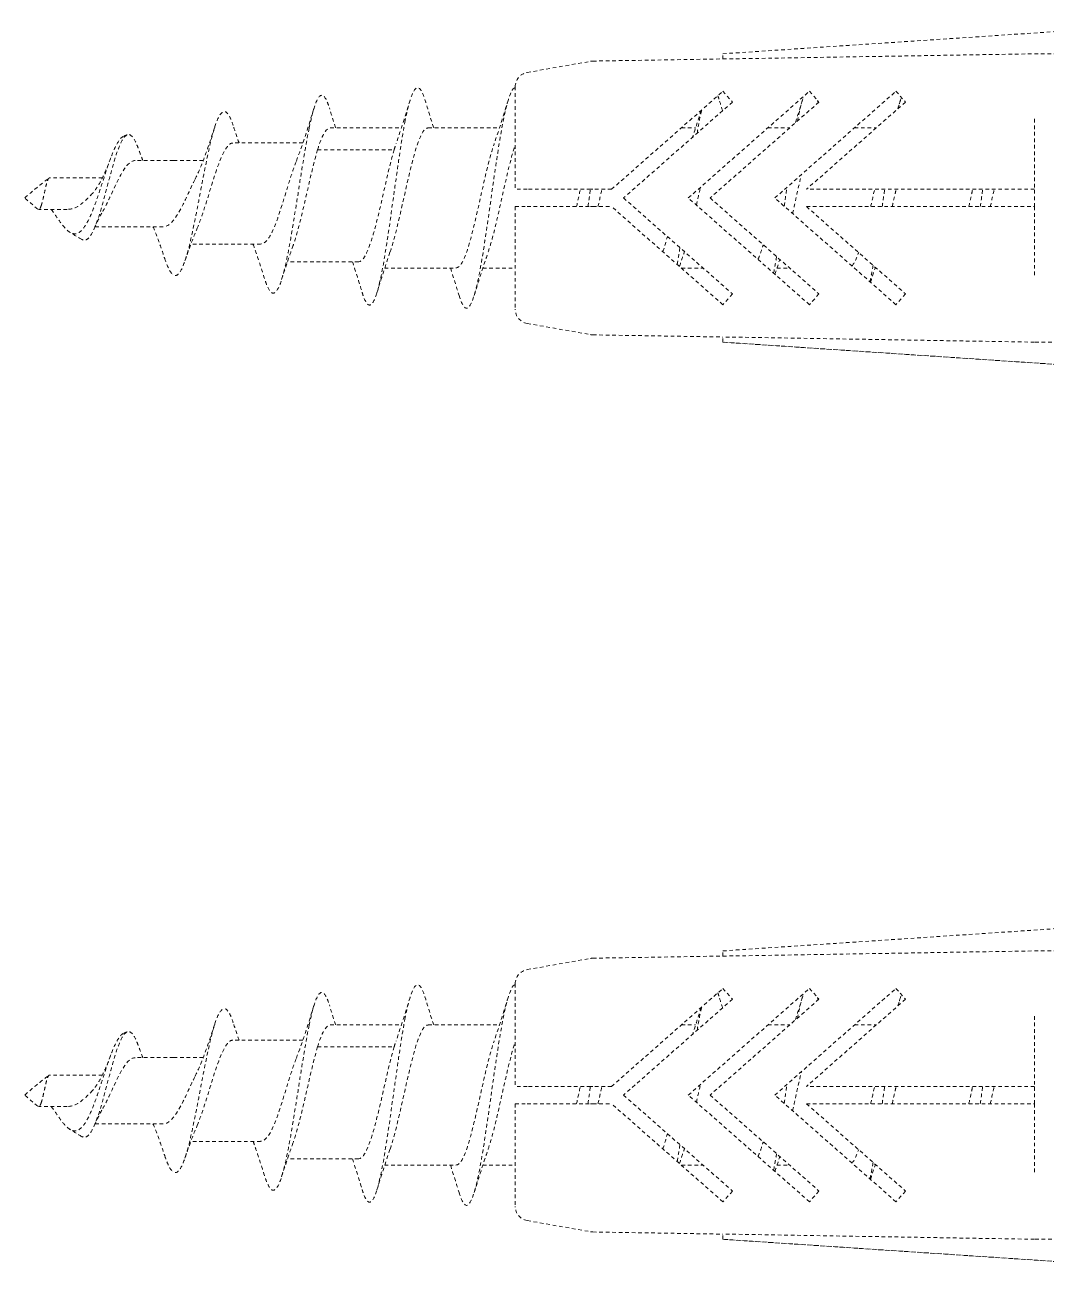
# Model space of a CAD drawing. Header units: inches. Extents: x 258415 to 640093, y 441672 to 945769.
# Drawn here: x 319565.97 to 319601.38, y 460012.5 to 460055.6 of the extents above; entities that cross this region are included whole.
import ezdxf

# ---------------------------------------------------------------- set-up
doc = ezdxf.new("R2010")
doc.units = ezdxf.units.IN
doc.header["$MEASUREMENT"] = 0
doc.linetypes.add('VERDECKT2', pattern=[0.1875, 0.125, -0.0625])
doc.layers.add('CQ Hardware Accs.', color=1, linetype='Continuous', lineweight=0)
doc.layers.add('Verdeckt', color=250, linetype='VERDECKT2', lineweight=15)
doc.layers.add('CQ text label', color=3, linetype='Continuous')

# ---------------------------------------------------------------- blocks, each defined once
blk = doc.blocks.new('mwe agitus L_7110 elevation')
at = {"layer": 'Verdeckt'}
for p, q in [((114970.986, 8132.627), (114955.986, 8133.627)), ((114970.986, 8132.625), (114955.986, 8133.625)), ((114960.186, 8132.625), (114948.786, 8132.625)), ((114970.986, 8132.445), (114960.186, 8132.625)), ((114970.986, 8132.627), (114970.986, 8132.625)), ((114970.986, 8132.445), (114970.986, 8132.625)), ((114975.496, 8132.372), (114970.986, 8132.447)), ((114977.773, 8131.977), (114975.575, 8132.364)), ((114964.986, 8131.327), (114964.656, 8130.952)), ((114969.186, 8127.627), (114964.986, 8131.327)), ((114967.986, 8131.327), (114967.656, 8130.952)), ((114972.186, 8127.627), (114967.986, 8131.327)), ((114970.986, 8131.327), (114970.656, 8130.952)), ((114974.846, 8127.927), (114970.986, 8131.327)), ((114978.186, 8131.484), (114978.186, 8127.927)), ((114964.656, 8130.952), (114968.089, 8127.927)), ((114967.656, 8130.952), (114971.43, 8127.627)), ((114970.656, 8130.952), (114974.43, 8127.627)), ((114960.186, 8130.365), (114960.186, 8127.927)), ((114966.423, 8130.061), (114965.667, 8130.061)), ((114969.423, 8130.061), (114968.667, 8130.061)), ((114972.423, 8130.061), (114971.931, 8130.061)), ((114981.199, 8130.061), (114978.731, 8130.061)), ((114984.599, 8130.061), (114982.131, 8130.061)), ((114985.547, 8129.534), (114986.644, 8129.534)), ((114986.644, 8129.534), (114987.971, 8129.534)), ((114983.711, 8129.301), (114982.384, 8129.301)), ((114985.039, 8129.301), (114983.711, 8129.301)), ((114989.004, 8128.928), (114990.031, 8128.928)), ((114990.031, 8128.928), (114991.359, 8128.928)), ((114992.499, 8128.323), (114993.397, 8128.323)), ((114993.397, 8128.323), (114994.331, 8128.323)), ((114960.186, 8127.927), (114968.089, 8127.927)), ((114960.186, 8127.327), (114960.186, 8127.927)), ((114974.846, 8127.927), (114975.496, 8127.927)), ((114964.986, 8123.927), (114969.186, 8127.627)), ((114971.43, 8127.627), (114967.656, 8124.302)), ((114967.986, 8123.927), (114972.186, 8127.627)), ((114974.43, 8127.627), (114970.656, 8124.302)), ((114960.186, 8127.327), (114960.186, 8124.889)), ((114968.089, 8127.327), (114960.186, 8127.327)), ((114968.089, 8127.327), (114964.656, 8124.302)), ((114970.986, 8123.927), (114974.846, 8127.327)), ((114975.496, 8127.327), (114974.846, 8127.327)), ((114978.186, 8127.327), (114978.186, 8123.77)), ((114993.718, 8127.23), (114994.711, 8127.23)), ((114990.392, 8126.629), (114991.719, 8126.629)), ((114991.719, 8126.629), (114992.752, 8126.629)), ((114987.012, 8126.023), (114988.339, 8126.023)), ((114988.339, 8126.023), (114989.432, 8126.023)), ((114983.621, 8125.416), (114984.948, 8125.416)), ((114984.948, 8125.416), (114986.083, 8125.416)), ((114965.712, 8125.193), (114965.667, 8125.193)), ((114969.112, 8125.193), (114968.667, 8125.193)), ((114972.423, 8125.193), (114971.667, 8125.193)), ((114979.312, 8125.193), (114978.186, 8125.193)), ((114982.712, 8125.193), (114980.244, 8125.193)), ((114964.656, 8124.302), (114964.986, 8123.927)), ((114967.656, 8124.302), (114967.986, 8123.927)), ((114970.656, 8124.302), (114970.986, 8123.927)), ((114977.773, 8123.277), (114975.575, 8122.89)), ((114948.786, 8122.629), (114960.186, 8122.629)), ((114955.986, 8121.629), (114970.986, 8122.629)), ((114970.986, 8122.627), (114955.986, 8121.627)), ((114960.186, 8122.629), (114970.986, 8122.809)), ((114975.496, 8122.882), (114970.986, 8122.807)), ((114970.986, 8122.629), (114970.986, 8122.809)), ((114970.986, 8122.627), (114970.986, 8122.629)), ((114970.986, 8101.527), (114955.986, 8102.527)), ((114970.986, 8101.525), (114955.986, 8102.525)), ((114960.186, 8101.525), (114948.786, 8101.525)), ((114970.986, 8101.345), (114960.186, 8101.525)), ((114970.986, 8101.527), (114970.986, 8101.525)), ((114970.986, 8101.345), (114970.986, 8101.525)), ((114975.496, 8101.272), (114970.986, 8101.347)), ((114977.773, 8100.877), (114975.575, 8101.264)), ((114964.986, 8100.227), (114964.656, 8099.852)), ((114969.186, 8096.527), (114964.986, 8100.227)), ((114967.986, 8100.227), (114967.656, 8099.852)), ((114972.186, 8096.527), (114967.986, 8100.227)), ((114970.986, 8100.227), (114970.656, 8099.852)), ((114974.846, 8096.827), (114970.986, 8100.227)), ((114978.186, 8100.384), (114978.186, 8096.827)), ((114964.656, 8099.852), (114968.089, 8096.827)), ((114967.656, 8099.852), (114971.43, 8096.527)), ((114970.656, 8099.852), (114974.43, 8096.527)), ((114960.186, 8099.265), (114960.186, 8096.827)), ((114966.423, 8098.961), (114965.667, 8098.961)), ((114969.423, 8098.961), (114968.667, 8098.961)), ((114972.423, 8098.961), (114971.931, 8098.961)), ((114981.199, 8098.961), (114978.731, 8098.961)), ((114984.599, 8098.961), (114982.131, 8098.961)), ((114983.711, 8098.201), (114982.384, 8098.201)), ((114985.039, 8098.201), (114983.711, 8098.201)), ((114985.547, 8098.434), (114986.644, 8098.434)), ((114986.644, 8098.434), (114987.971, 8098.434)), ((114989.004, 8097.828), (114990.031, 8097.828)), ((114990.031, 8097.828), (114991.359, 8097.828)), ((114992.499, 8097.223), (114993.397, 8097.223)), ((114993.397, 8097.223), (114994.331, 8097.223)), ((114960.186, 8096.827), (114968.089, 8096.827)), ((114960.186, 8096.227), (114960.186, 8096.827)), ((114974.846, 8096.827), (114975.496, 8096.827)), ((114964.986, 8092.827), (114969.186, 8096.527)), ((114971.43, 8096.527), (114967.656, 8093.202)), ((114967.986, 8092.827), (114972.186, 8096.527)), ((114974.43, 8096.527), (114970.656, 8093.202)), ((114960.186, 8096.227), (114960.186, 8093.789)), ((114968.089, 8096.227), (114960.186, 8096.227)), ((114968.089, 8096.227), (114964.656, 8093.202)), ((114970.986, 8092.827), (114974.846, 8096.227)), ((114975.496, 8096.227), (114974.846, 8096.227)), ((114978.186, 8096.227), (114978.186, 8092.67)), ((114993.718, 8096.13), (114994.711, 8096.13)), ((114990.392, 8095.529), (114991.719, 8095.529)), ((114991.719, 8095.529), (114992.752, 8095.529)), ((114987.012, 8094.923), (114988.339, 8094.923)), ((114988.339, 8094.923), (114989.432, 8094.923)), ((114983.621, 8094.316), (114984.948, 8094.316)), ((114984.948, 8094.316), (114986.083, 8094.316)), ((114965.712, 8094.093), (114965.667, 8094.093)), ((114969.112, 8094.093), (114968.667, 8094.093)), ((114972.423, 8094.093), (114971.667, 8094.093)), ((114979.312, 8094.093), (114978.186, 8094.093)), ((114982.712, 8094.093), (114980.244, 8094.093)), ((114964.656, 8093.202), (114964.986, 8092.827)), ((114967.656, 8093.202), (114967.986, 8092.827)), ((114970.656, 8093.202), (114970.986, 8092.827)), ((114977.773, 8092.177), (114975.575, 8091.79)), ((114960.186, 8091.529), (114970.986, 8091.709)), ((114975.496, 8091.782), (114970.986, 8091.707)), ((114970.986, 8091.529), (114970.986, 8091.709)), ((114948.786, 8091.529), (114960.186, 8091.529)), ((114955.986, 8090.529), (114970.986, 8091.529)), ((114970.986, 8091.527), (114955.986, 8090.527)), ((114970.986, 8091.527), (114970.986, 8091.529))]:
    blk.add_line(p, q, dxfattribs=at)
for centre, radius, start, end in [((114975.488, 8131.872), 0.5, 80, 89.0452), ((114977.686, 8131.484), 0.5, 0, 80), ((114987.485, 8119.121), 11.475, 68.1574, 68.78), ((114987.485, 8119.121), 11.475, 47.8437, 53.261), ((114987.485, 8136.134), 11.475, 309.2057, 312.1563), ((114987.485, 8136.134), 11.475, 299.9693, 302.3803), ((114977.686, 8123.77), 0.5, 280, 360), ((114975.488, 8123.382), 0.5, 270.9548, 280), ((114975.488, 8100.772), 0.5, 80, 89.0452), ((114977.686, 8100.384), 0.5, 0, 80), ((114987.485, 8088.021), 11.475, 68.1574, 68.78), ((114987.485, 8088.021), 11.475, 47.8437, 53.261), ((114987.485, 8105.034), 11.475, 309.2057, 312.1563), ((114987.485, 8105.034), 11.475, 299.9693, 302.3803), ((114977.686, 8092.67), 0.5, 280, 360), ((114975.488, 8092.282), 0.5, 270.9548, 280)]:
    blk.add_arc(centre, radius, start, end, dxfattribs=at)
for points, knots in [([(114980.134, 8124.253), (114980.038, 8123.935), (114979.941, 8123.772), (114979.844, 8123.807), (114979.664, 8123.872), (114979.483, 8124.622), (114979.302, 8125.73), (114979.122, 8126.839), (114978.941, 8128.27), (114978.761, 8129.401), (114978.58, 8130.532), (114978.399, 8131.326), (114978.219, 8131.438), (114978.208, 8131.444), (114978.197, 8131.448), (114978.186, 8131.45)], [3.468611, 3.468611, 3.468611, 3.468611, 4.005007, 4.005007, 4.005007, 5.006258, 5.006258, 5.006258, 6.00751, 6.00751, 6.00751, 7.008762, 7.008762, 7.008762, 7.068583, 7.068583, 7.068583, 7.068583]), ([(114982.011, 8130.257), (114981.831, 8131.184), (114981.65, 8131.624), (114981.47, 8131.384), (114981.416, 8131.313), (114981.362, 8131.183), (114981.309, 8131.004)], [0, 0, 0, 0, 1.001252, 1.001252, 1.001252, 1.298574, 1.298574, 1.298574, 1.298574]), ([(114985.33, 8130.048), (114985.26, 8130.39), (114985.191, 8130.666), (114985.052, 8131.057), (114984.983, 8131.167), (114984.844, 8131.203), (114984.775, 8131.129), (114984.681, 8130.905), (114984.655, 8130.834), (114984.63, 8130.751)], [0, 0, 0, 0, 0.1410053, 0.1410053, 0.2827219, 0.2827219, 0.4251498, 0.4251498, 0.4777109, 0.4777109, 0.4777109, 0.4777109]), ([(114987.962, 8130.134), (114988.009, 8130.278), (114988.056, 8130.393), (114988.175, 8130.597), (114988.246, 8130.643), (114988.389, 8130.577), (114988.46, 8130.468), (114988.603, 8130.108), (114988.674, 8129.863), (114988.817, 8129.272), (114988.888, 8128.933), (114989.031, 8128.206), (114989.102, 8127.826), (114989.245, 8127.079), (114989.316, 8126.718), (114989.459, 8126.066), (114989.53, 8125.779), (114989.674, 8125.319), (114989.745, 8125.148), (114989.888, 8124.946), (114989.959, 8124.914), (114990.043, 8124.961), (114990.055, 8124.969), (114990.066, 8124.979)], [1.627993, 1.627993, 1.627993, 1.627993, 1.709515, 1.709515, 1.831074, 1.831074, 1.951213, 1.951213, 2.069934, 2.069934, 2.187236, 2.187236, 2.30312, 2.30312, 2.417587, 2.417587, 2.530636, 2.530636, 2.642268, 2.642268, 2.752484, 2.752484, 2.770157, 2.770157, 2.770157, 2.770157]), ([(114982.524, 8125.755), (114982.351, 8126.256), (114982.178, 8127.047), (114982.006, 8127.822), (114981.803, 8128.728), (114981.601, 8129.568), (114981.399, 8129.897), (114981.332, 8130.005), (114981.266, 8130.056), (114981.199, 8130.054)], [4.646966, 4.646966, 4.646966, 4.646966, 5.605146, 5.605146, 5.605146, 6.726175, 6.726175, 6.726175, 7.095981, 7.095981, 7.095981, 7.095981]), ([(114983.495, 8124.356), (114983.483, 8124.316), (114983.471, 8124.279), (114983.39, 8124.044), (114983.321, 8123.932), (114983.182, 8123.901), (114983.113, 8123.982), (114982.974, 8124.328), (114982.905, 8124.591), (114982.767, 8125.266), (114982.698, 8125.673), (114982.559, 8126.576), (114982.49, 8127.065), (114982.352, 8128.054), (114982.284, 8128.544), (114982.147, 8129.468), (114982.08, 8129.893), (114982.011, 8130.257)], [1.269369, 1.269369, 1.269369, 1.269369, 1.294656, 1.294656, 1.442063, 1.442063, 1.590182, 1.590182, 1.739013, 1.739013, 1.888554, 1.888554, 2.038807, 2.038807, 2.187653, 2.187653, 2.337205, 2.337205, 2.337205, 2.337205]), ([(114985.33, 8130.048), (114985.401, 8129.704), (114985.471, 8129.303), (114985.614, 8128.437), (114985.684, 8127.981), (114985.827, 8127.075), (114985.897, 8126.634), (114986.04, 8125.826), (114986.111, 8125.466), (114986.253, 8124.877), (114986.324, 8124.653), (114986.467, 8124.368), (114986.537, 8124.309), (114986.68, 8124.364), (114986.75, 8124.477), (114986.841, 8124.719), (114986.86, 8124.775), (114986.88, 8124.837)], [0, 0, 0, 0, 0.1400278, 0.1400278, 0.2786341, 0.2786341, 0.4158188, 0.4158188, 0.5515821, 0.5515821, 0.6859241, 0.6859241, 0.8188451, 0.8188451, 0.950345, 0.950345, 0.9853994, 0.9853994, 0.9853994, 0.9853994]), ([(114988.604, 8130.083), (114988.705, 8129.767), (114988.81, 8129.453), (114989.035, 8128.835), (114989.158, 8128.527), (114989.292, 8128.262)], [0, 0, 0, 0, 0.1006249, 0.1006249, 0.2045347, 0.2045347, 0.2045347, 0.2045347]), ([(114987.971, 8129.531), (114988.01, 8129.533), (114988.048, 8129.52), (114988.086, 8129.492), (114988.289, 8129.342), (114988.492, 8128.776), (114988.696, 8128.124), (114988.868, 8127.571), (114989.041, 8126.98), (114989.213, 8126.576)], [5.419773, 5.419773, 5.419773, 5.419773, 5.631784, 5.631784, 5.631784, 6.758141, 6.758141, 6.758141, 7.714409, 7.714409, 7.714409, 7.714409]), ([(114991.258, 8129.352), (114991.28, 8129.413), (114991.302, 8129.47), (114991.389, 8129.666), (114991.454, 8129.763), (114991.584, 8129.844), (114991.649, 8129.831), (114991.779, 8129.698), (114991.843, 8129.584), (114991.972, 8129.271), (114992.036, 8129.079), (114992.165, 8128.644), (114992.228, 8128.408), (114992.357, 8127.925), (114992.42, 8127.683), (114992.547, 8127.229), (114992.61, 8127.019), (114992.737, 8126.658), (114992.8, 8126.509), (114992.926, 8126.289), (114992.988, 8126.216), (114993.106, 8126.158), (114993.161, 8126.161), (114993.217, 8126.193)], [0.877879, 0.877879, 0.877879, 0.877879, 0.9087595, 0.9087595, 0.9979074, 0.9979074, 1.084475, 1.084475, 1.1683309, 1.1683309, 1.2493369, 1.2493369, 1.3273506, 1.3273506, 1.4022279, 1.4022279, 1.4738244, 1.4738244, 1.5419969, 1.5419969, 1.606605, 1.606605, 1.6604773, 1.6604773, 1.6604773, 1.6604773]), ([(114994.268, 8127.23), (114994.229, 8127.176), (114994.19, 8127.12), (114994.069, 8126.945), (114993.992, 8126.832), (114993.834, 8126.625), (114993.756, 8126.538), (114993.596, 8126.413), (114993.518, 8126.382), (114993.359, 8126.39), (114993.281, 8126.436), (114993.122, 8126.606), (114993.044, 8126.734), (114992.885, 8127.059), (114992.807, 8127.256), (114992.65, 8127.695), (114992.572, 8127.933), (114992.415, 8128.414), (114992.338, 8128.652), (114992.183, 8129.089), (114992.106, 8129.281), (114991.951, 8129.587), (114991.875, 8129.694), (114991.785, 8129.757), (114991.769, 8129.766), (114991.754, 8129.772)], [0.0514336, 0.0514336, 0.0514336, 0.0514336, 0.0710348, 0.0710348, 0.1121816, 0.1121816, 0.158537, 0.158537, 0.2093153, 0.2093153, 0.2647521, 0.2647521, 0.3246521, 0.3246521, 0.3887981, 0.3887981, 0.4569643, 0.4569643, 0.5289243, 0.5289243, 0.6044546, 0.6044546, 0.6833374, 0.6833374, 0.6993926, 0.6993926, 0.6993926, 0.6993926]), ([(114979.124, 8125.759), (114979.074, 8125.902), (114979.023, 8126.069), (114978.972, 8126.257), (114978.77, 8127.008), (114978.568, 8128.055), (114978.366, 8128.843), (114978.306, 8129.076), (114978.246, 8129.283), (114978.186, 8129.457)], [10.930151, 10.930151, 10.930151, 10.930151, 11.210292, 11.210292, 11.210292, 12.331321, 12.331321, 12.331321, 12.663034, 12.663034, 12.663034, 12.663034]), ([(114980.244, 8125.203), (114980.149, 8125.202), (114980.053, 8125.309), (114979.958, 8125.527), (114979.755, 8125.986), (114979.553, 8126.915), (114979.351, 8127.822), (114979.207, 8128.467), (114979.063, 8129.079), (114978.919, 8129.496)], [3.954389, 3.954389, 3.954389, 3.954389, 4.484117, 4.484117, 4.484117, 5.605146, 5.605146, 5.605146, 6.403404, 6.403404, 6.403404, 6.403404]), ([(114982.384, 8129.301), (114982.587, 8128.612), (114982.79, 8127.591), (114982.994, 8126.79), (114983.197, 8125.989), (114983.4, 8125.444), (114983.603, 8125.417), (114983.609, 8125.417), (114983.615, 8125.416), (114983.621, 8125.416)], [0, 0, 0, 0, 1.126357, 1.126357, 1.126357, 2.252714, 2.252714, 2.252714, 2.285107, 2.285107, 2.285107, 2.285107]), ([(114985.039, 8129.301), (114985.242, 8128.612), (114985.445, 8127.591), (114985.648, 8126.79), (114985.73, 8126.467), (114985.812, 8126.185), (114985.894, 8125.963)], [0, 0, 0, 0, 1.126357, 1.126357, 1.126357, 1.580877, 1.580877, 1.580877, 1.580877]), ([(114991.097, 8128.928), (114991.131, 8129.014), (114991.165, 8129.102), (114991.218, 8129.244), (114991.238, 8129.298), (114991.258, 8129.352)], [0.06394594, 0.06394594, 0.06394594, 0.06394594, 0.09346878, 0.09346878, 0.11141546, 0.11141546, 0.11141546, 0.11141546]), ([(114985.783, 8128.881), (114985.869, 8128.661), (114985.955, 8128.4), (114986.041, 8128.124), (114986.244, 8127.472), (114986.447, 8126.769), (114986.651, 8126.379), (114986.771, 8126.148), (114986.891, 8126.032), (114987.012, 8126.03)], [6.281492, 6.281492, 6.281492, 6.281492, 6.758141, 6.758141, 6.758141, 7.884498, 7.884498, 7.884498, 8.551841, 8.551841, 8.551841, 8.551841]), ([(114991.359, 8128.923), (114991.487, 8128.921), (114991.615, 8128.813), (114991.743, 8128.621), (114991.946, 8128.316), (114992.149, 8127.821), (114992.353, 8127.412), (114992.404, 8127.308), (114992.456, 8127.211), (114992.508, 8127.123)], [11.679525, 11.679525, 11.679525, 11.679525, 12.389925, 12.389925, 12.389925, 13.516282, 13.516282, 13.516282, 13.803227, 13.803227, 13.803227, 13.803227]), ([(114992.207, 8129.018), (114992.294, 8128.784), (114992.387, 8128.556), (114992.539, 8128.239), (114992.594, 8128.134), (114992.712, 8127.942), (114992.775, 8127.855), (114992.84, 8127.786)], [0, 0, 0, 0, 0.0782254, 0.0782254, 0.1201304, 0.1201304, 0.1638965, 0.1638965, 0.1638965, 0.1638965]), ([(114989.292, 8128.261), (114989.428, 8127.994), (114989.563, 8127.684), (114989.698, 8127.412), (114989.901, 8127.004), (114990.104, 8126.702), (114990.308, 8126.642), (114990.336, 8126.634), (114990.364, 8126.63), (114990.392, 8126.63)], [12.766815, 12.766815, 12.766815, 12.766815, 13.516282, 13.516282, 13.516282, 14.642639, 14.642639, 14.642639, 14.798944, 14.798944, 14.798944, 14.798944]), ([(114994.331, 8128.323), (114994.34, 8128.323), (114994.348, 8128.318), (114994.374, 8128.291), (114994.39, 8128.256), (114994.423, 8128.161), (114994.44, 8128.101), (114994.472, 8127.967), (114994.489, 8127.895), (114994.521, 8127.747), (114994.537, 8127.674), (114994.563, 8127.561), (114994.574, 8127.519), (114994.594, 8127.443), (114994.604, 8127.408), (114994.614, 8127.377)], [0.0741006, 0.0741006, 0.0741006, 0.0741006, 0.0885852, 0.0885852, 0.1152723, 0.1152723, 0.140541, 0.140541, 0.1643932, 0.1643932, 0.1868318, 0.1868318, 0.2005061, 0.2005061, 0.2135768, 0.2135768, 0.2135768, 0.2135768]), ([(114962.461, 8127.328), (114962.429, 8127.47), (114962.397, 8127.613), (114962.366, 8127.756), (114962.353, 8127.813), (114962.34, 8127.87), (114962.327, 8127.927)], [36.817548, 36.817548, 36.817548, 36.817548, 36.993962, 36.993962, 36.993962, 37.0646749, 37.0646749, 37.0646749, 37.0646749]), ([(114965.116, 8127.328), (114965.084, 8127.47), (114965.052, 8127.613), (114965.02, 8127.756), (114965.007, 8127.813), (114964.995, 8127.87), (114964.982, 8127.927)], [36.817548, 36.817548, 36.817548, 36.817548, 36.993962, 36.993962, 36.993962, 37.0646749, 37.0646749, 37.0646749, 37.0646749]), ([(114977.773, 8127.927), (114977.81, 8127.927), (114977.846, 8127.927), (114977.935, 8127.927), (114977.996, 8127.927), (114978.083, 8127.927), (114978.125, 8127.927), (114978.172, 8127.927), (114978.181, 8127.927), (114978.186, 8127.927)], [0.00825641, 0.00825641, 0.00825641, 0.00825641, 0.01849686, 0.01849686, 0.03701625, 0.03701625, 0.05556659, 0.05556659, 0.07414949, 0.07414949, 0.07414949, 0.07414949]), ([(114992.84, 8127.787), (114993.011, 8127.607), (114993.183, 8127.434), (114993.355, 8127.335), (114993.476, 8127.265), (114993.597, 8127.233), (114993.718, 8127.232)], [19.321869, 19.321869, 19.321869, 19.321869, 20.274424, 20.274424, 20.274424, 20.945359, 20.945359, 20.945359, 20.945359]), ([(114994.614, 8127.377), (114994.63, 8127.332), (114994.645, 8127.295), (114994.676, 8127.246), (114994.691, 8127.232), (114994.717, 8127.23), (114994.728, 8127.233), (114994.738, 8127.242)], [0, 0, 0, 0, 0.01901572, 0.01901572, 0.03664893, 0.03664893, 0.0477991, 0.0477991, 0.0477991, 0.0477991]), ([(114978.186, 8127.327), (114978.181, 8127.327), (114978.172, 8127.327), (114978.125, 8127.327), (114978.083, 8127.327), (114977.996, 8127.327), (114977.935, 8127.327), (114977.846, 8127.327), (114977.81, 8127.327), (114977.773, 8127.327)], [0.22249898, 0.22249898, 0.22249898, 0.22249898, 0.24108188, 0.24108188, 0.25963222, 0.25963222, 0.27815161, 0.27815161, 0.28839206, 0.28839206, 0.28839206, 0.28839206]), ([(114990.744, 8126.629), (114990.68, 8126.478), (114990.618, 8126.319), (114990.483, 8125.952), (114990.41, 8125.741), (114990.339, 8125.528)], [0.0820267, 0.0820267, 0.0820267, 0.0820267, 0.1355604, 0.1355604, 0.2040386, 0.2040386, 0.2040386, 0.2040386]), ([(114969.77, 8125.503), (114969.728, 8125.592), (114969.687, 8125.7), (114969.645, 8125.826), (114969.626, 8125.882), (114969.608, 8125.943), (114969.589, 8126.006)], [23.3103941, 23.3103941, 23.3103941, 23.3103941, 23.5416122, 23.5416122, 23.5416122, 23.6454561, 23.6454561, 23.6454561, 23.6454561]), ([(114987.272, 8126.023), (114987.239, 8125.931), (114987.207, 8125.837), (114987.072, 8125.446), (114986.975, 8125.142), (114986.88, 8124.837)], [0.0756879, 0.0756879, 0.0756879, 0.0756879, 0.1060415, 0.1060415, 0.2026317, 0.2026317, 0.2026317, 0.2026317]), ([(114990.339, 8125.528), (114990.301, 8125.416), (114990.264, 8125.317), (114990.173, 8125.114), (114990.119, 8125.028), (114990.066, 8124.979)], [1.2632108, 1.2632108, 1.2632108, 1.2632108, 1.3126019, 1.3126019, 1.3847602, 1.3847602, 1.3847602, 1.3847602]), ([(114980.134, 8093.153), (114980.038, 8092.835), (114979.941, 8092.672), (114979.844, 8092.707), (114979.664, 8092.772), (114979.483, 8093.522), (114979.302, 8094.63), (114979.122, 8095.739), (114978.941, 8097.17), (114978.761, 8098.301), (114978.58, 8099.432), (114978.399, 8100.226), (114978.219, 8100.338), (114978.208, 8100.344), (114978.197, 8100.348), (114978.186, 8100.35)], [3.468611, 3.468611, 3.468611, 3.468611, 4.005007, 4.005007, 4.005007, 5.006258, 5.006258, 5.006258, 6.00751, 6.00751, 6.00751, 7.008762, 7.008762, 7.008762, 7.068583, 7.068583, 7.068583, 7.068583]), ([(114982.011, 8099.157), (114981.831, 8100.084), (114981.65, 8100.524), (114981.47, 8100.284), (114981.416, 8100.213), (114981.362, 8100.083), (114981.309, 8099.904)], [0, 0, 0, 0, 1.001252, 1.001252, 1.001252, 1.298574, 1.298574, 1.298574, 1.298574]), ([(114985.33, 8098.948), (114985.26, 8099.29), (114985.191, 8099.566), (114985.052, 8099.957), (114984.983, 8100.067), (114984.844, 8100.103), (114984.775, 8100.029), (114984.681, 8099.805), (114984.655, 8099.734), (114984.63, 8099.651)], [0, 0, 0, 0, 0.1410053, 0.1410053, 0.2827219, 0.2827219, 0.4251498, 0.4251498, 0.4777109, 0.4777109, 0.4777109, 0.4777109]), ([(114987.962, 8099.034), (114988.009, 8099.178), (114988.056, 8099.293), (114988.175, 8099.497), (114988.246, 8099.543), (114988.389, 8099.477), (114988.46, 8099.368), (114988.603, 8099.008), (114988.674, 8098.763), (114988.817, 8098.172), (114988.888, 8097.833), (114989.031, 8097.106), (114989.102, 8096.726), (114989.245, 8095.979), (114989.316, 8095.618), (114989.459, 8094.966), (114989.53, 8094.679), (114989.674, 8094.219), (114989.745, 8094.048), (114989.888, 8093.846), (114989.959, 8093.814), (114990.043, 8093.861), (114990.055, 8093.869), (114990.066, 8093.879)], [1.627993, 1.627993, 1.627993, 1.627993, 1.709515, 1.709515, 1.831074, 1.831074, 1.951213, 1.951213, 2.069934, 2.069934, 2.187236, 2.187236, 2.30312, 2.30312, 2.417587, 2.417587, 2.530636, 2.530636, 2.642268, 2.642268, 2.752484, 2.752484, 2.770157, 2.770157, 2.770157, 2.770157]), ([(114982.524, 8094.655), (114982.351, 8095.156), (114982.178, 8095.947), (114982.006, 8096.722), (114981.803, 8097.628), (114981.601, 8098.468), (114981.399, 8098.797), (114981.332, 8098.905), (114981.266, 8098.956), (114981.199, 8098.954)], [4.646966, 4.646966, 4.646966, 4.646966, 5.605146, 5.605146, 5.605146, 6.726175, 6.726175, 6.726175, 7.095981, 7.095981, 7.095981, 7.095981]), ([(114983.495, 8093.256), (114983.483, 8093.216), (114983.471, 8093.179), (114983.39, 8092.944), (114983.321, 8092.832), (114983.182, 8092.801), (114983.113, 8092.882), (114982.974, 8093.228), (114982.905, 8093.491), (114982.767, 8094.166), (114982.698, 8094.573), (114982.559, 8095.476), (114982.49, 8095.965), (114982.352, 8096.954), (114982.284, 8097.444), (114982.147, 8098.368), (114982.08, 8098.793), (114982.011, 8099.157)], [1.269369, 1.269369, 1.269369, 1.269369, 1.294656, 1.294656, 1.442063, 1.442063, 1.590182, 1.590182, 1.739013, 1.739013, 1.888554, 1.888554, 2.038807, 2.038807, 2.187653, 2.187653, 2.337205, 2.337205, 2.337205, 2.337205]), ([(114985.33, 8098.948), (114985.401, 8098.604), (114985.471, 8098.203), (114985.614, 8097.337), (114985.684, 8096.881), (114985.827, 8095.975), (114985.897, 8095.534), (114986.04, 8094.726), (114986.111, 8094.366), (114986.253, 8093.777), (114986.324, 8093.553), (114986.467, 8093.268), (114986.537, 8093.209), (114986.68, 8093.264), (114986.75, 8093.377), (114986.841, 8093.619), (114986.86, 8093.675), (114986.88, 8093.737)], [0, 0, 0, 0, 0.1400278, 0.1400278, 0.2786341, 0.2786341, 0.4158188, 0.4158188, 0.5515821, 0.5515821, 0.6859241, 0.6859241, 0.8188451, 0.8188451, 0.950345, 0.950345, 0.9853994, 0.9853994, 0.9853994, 0.9853994]), ([(114988.604, 8098.983), (114988.705, 8098.667), (114988.81, 8098.353), (114989.035, 8097.735), (114989.158, 8097.427), (114989.292, 8097.162)], [0, 0, 0, 0, 0.1006249, 0.1006249, 0.2045347, 0.2045347, 0.2045347, 0.2045347]), ([(114991.258, 8098.252), (114991.28, 8098.313), (114991.302, 8098.37), (114991.389, 8098.566), (114991.454, 8098.663), (114991.584, 8098.744), (114991.649, 8098.731), (114991.779, 8098.598), (114991.843, 8098.484), (114991.972, 8098.171), (114992.036, 8097.979), (114992.165, 8097.544), (114992.228, 8097.308), (114992.357, 8096.825), (114992.42, 8096.583), (114992.547, 8096.129), (114992.61, 8095.919), (114992.737, 8095.558), (114992.8, 8095.409), (114992.926, 8095.189), (114992.988, 8095.116), (114993.106, 8095.058), (114993.161, 8095.061), (114993.217, 8095.093)], [0.877879, 0.877879, 0.877879, 0.877879, 0.9087595, 0.9087595, 0.9979074, 0.9979074, 1.084475, 1.084475, 1.1683309, 1.1683309, 1.2493369, 1.2493369, 1.3273506, 1.3273506, 1.4022279, 1.4022279, 1.4738244, 1.4738244, 1.5419969, 1.5419969, 1.606605, 1.606605, 1.6604773, 1.6604773, 1.6604773, 1.6604773]), ([(114994.268, 8096.13), (114994.229, 8096.076), (114994.19, 8096.02), (114994.069, 8095.845), (114993.992, 8095.732), (114993.834, 8095.525), (114993.756, 8095.438), (114993.596, 8095.313), (114993.518, 8095.282), (114993.359, 8095.29), (114993.281, 8095.336), (114993.122, 8095.506), (114993.044, 8095.634), (114992.885, 8095.959), (114992.807, 8096.156), (114992.65, 8096.595), (114992.572, 8096.833), (114992.415, 8097.314), (114992.338, 8097.552), (114992.183, 8097.989), (114992.106, 8098.181), (114991.951, 8098.487), (114991.875, 8098.594), (114991.785, 8098.657), (114991.769, 8098.666), (114991.754, 8098.672)], [0.0514336, 0.0514336, 0.0514336, 0.0514336, 0.0710348, 0.0710348, 0.1121816, 0.1121816, 0.158537, 0.158537, 0.2093153, 0.2093153, 0.2647521, 0.2647521, 0.3246521, 0.3246521, 0.3887981, 0.3887981, 0.4569643, 0.4569643, 0.5289243, 0.5289243, 0.6044546, 0.6044546, 0.6833374, 0.6833374, 0.6993926, 0.6993926, 0.6993926, 0.6993926]), ([(114979.124, 8094.659), (114979.074, 8094.802), (114979.023, 8094.969), (114978.972, 8095.157), (114978.77, 8095.908), (114978.568, 8096.955), (114978.366, 8097.743), (114978.306, 8097.976), (114978.246, 8098.183), (114978.186, 8098.357)], [10.930151, 10.930151, 10.930151, 10.930151, 11.210292, 11.210292, 11.210292, 12.331321, 12.331321, 12.331321, 12.663034, 12.663034, 12.663034, 12.663034]), ([(114980.244, 8094.103), (114980.149, 8094.102), (114980.053, 8094.209), (114979.958, 8094.427), (114979.755, 8094.886), (114979.553, 8095.815), (114979.351, 8096.722), (114979.207, 8097.367), (114979.063, 8097.979), (114978.919, 8098.396)], [3.954389, 3.954389, 3.954389, 3.954389, 4.484117, 4.484117, 4.484117, 5.605146, 5.605146, 5.605146, 6.403404, 6.403404, 6.403404, 6.403404]), ([(114982.384, 8098.201), (114982.587, 8097.512), (114982.79, 8096.491), (114982.994, 8095.69), (114983.197, 8094.889), (114983.4, 8094.344), (114983.603, 8094.317), (114983.609, 8094.317), (114983.615, 8094.316), (114983.621, 8094.316)], [0, 0, 0, 0, 1.126357, 1.126357, 1.126357, 2.252714, 2.252714, 2.252714, 2.285107, 2.285107, 2.285107, 2.285107]), ([(114985.039, 8098.201), (114985.242, 8097.512), (114985.445, 8096.491), (114985.648, 8095.69), (114985.73, 8095.367), (114985.812, 8095.085), (114985.894, 8094.863)], [0, 0, 0, 0, 1.126357, 1.126357, 1.126357, 1.580877, 1.580877, 1.580877, 1.580877]), ([(114987.971, 8098.431), (114988.01, 8098.433), (114988.048, 8098.42), (114988.086, 8098.392), (114988.289, 8098.242), (114988.492, 8097.676), (114988.696, 8097.024), (114988.868, 8096.471), (114989.041, 8095.88), (114989.213, 8095.476)], [5.419773, 5.419773, 5.419773, 5.419773, 5.631784, 5.631784, 5.631784, 6.758141, 6.758141, 6.758141, 7.714409, 7.714409, 7.714409, 7.714409]), ([(114991.097, 8097.828), (114991.131, 8097.914), (114991.165, 8098.002), (114991.218, 8098.144), (114991.238, 8098.198), (114991.258, 8098.252)], [0.06394594, 0.06394594, 0.06394594, 0.06394594, 0.09346878, 0.09346878, 0.11141546, 0.11141546, 0.11141546, 0.11141546]), ([(114985.783, 8097.781), (114985.869, 8097.561), (114985.955, 8097.3), (114986.041, 8097.024), (114986.244, 8096.372), (114986.447, 8095.669), (114986.651, 8095.279), (114986.771, 8095.048), (114986.891, 8094.932), (114987.012, 8094.93)], [6.281492, 6.281492, 6.281492, 6.281492, 6.758141, 6.758141, 6.758141, 7.884498, 7.884498, 7.884498, 8.551841, 8.551841, 8.551841, 8.551841]), ([(114991.359, 8097.823), (114991.487, 8097.821), (114991.615, 8097.713), (114991.743, 8097.521), (114991.946, 8097.216), (114992.149, 8096.721), (114992.353, 8096.312), (114992.404, 8096.208), (114992.456, 8096.111), (114992.508, 8096.023)], [11.679525, 11.679525, 11.679525, 11.679525, 12.389925, 12.389925, 12.389925, 13.516282, 13.516282, 13.516282, 13.803227, 13.803227, 13.803227, 13.803227]), ([(114992.207, 8097.918), (114992.294, 8097.684), (114992.387, 8097.456), (114992.539, 8097.139), (114992.594, 8097.034), (114992.712, 8096.842), (114992.775, 8096.755), (114992.84, 8096.686)], [0, 0, 0, 0, 0.0782254, 0.0782254, 0.1201304, 0.1201304, 0.1638965, 0.1638965, 0.1638965, 0.1638965]), ([(114994.331, 8097.223), (114994.34, 8097.223), (114994.348, 8097.218), (114994.374, 8097.191), (114994.39, 8097.156), (114994.423, 8097.061), (114994.44, 8097.001), (114994.472, 8096.867), (114994.489, 8096.795), (114994.521, 8096.647), (114994.537, 8096.574), (114994.563, 8096.461), (114994.574, 8096.419), (114994.594, 8096.343), (114994.604, 8096.308), (114994.614, 8096.277)], [0.0741006, 0.0741006, 0.0741006, 0.0741006, 0.0885852, 0.0885852, 0.1152723, 0.1152723, 0.140541, 0.140541, 0.1643932, 0.1643932, 0.1868318, 0.1868318, 0.2005061, 0.2005061, 0.2135768, 0.2135768, 0.2135768, 0.2135768]), ([(114962.461, 8096.228), (114962.429, 8096.37), (114962.397, 8096.513), (114962.366, 8096.656), (114962.353, 8096.713), (114962.34, 8096.77), (114962.327, 8096.827)], [36.817548, 36.817548, 36.817548, 36.817548, 36.993962, 36.993962, 36.993962, 37.0646749, 37.0646749, 37.0646749, 37.0646749]), ([(114965.116, 8096.228), (114965.084, 8096.37), (114965.052, 8096.513), (114965.02, 8096.656), (114965.007, 8096.713), (114964.995, 8096.77), (114964.982, 8096.827)], [36.817548, 36.817548, 36.817548, 36.817548, 36.993962, 36.993962, 36.993962, 37.0646749, 37.0646749, 37.0646749, 37.0646749]), ([(114977.773, 8096.827), (114977.81, 8096.827), (114977.846, 8096.827), (114977.935, 8096.827), (114977.996, 8096.827), (114978.083, 8096.827), (114978.125, 8096.827), (114978.172, 8096.827), (114978.181, 8096.827), (114978.186, 8096.827)], [0.00825641, 0.00825641, 0.00825641, 0.00825641, 0.01849686, 0.01849686, 0.03701625, 0.03701625, 0.05556659, 0.05556659, 0.07414949, 0.07414949, 0.07414949, 0.07414949]), ([(114989.292, 8097.161), (114989.428, 8096.894), (114989.563, 8096.584), (114989.698, 8096.312), (114989.901, 8095.904), (114990.104, 8095.602), (114990.308, 8095.542), (114990.336, 8095.534), (114990.364, 8095.53), (114990.392, 8095.53)], [12.766815, 12.766815, 12.766815, 12.766815, 13.516282, 13.516282, 13.516282, 14.642639, 14.642639, 14.642639, 14.798944, 14.798944, 14.798944, 14.798944]), ([(114992.84, 8096.687), (114993.011, 8096.507), (114993.183, 8096.334), (114993.355, 8096.235), (114993.476, 8096.165), (114993.597, 8096.133), (114993.718, 8096.132)], [19.321869, 19.321869, 19.321869, 19.321869, 20.274424, 20.274424, 20.274424, 20.945359, 20.945359, 20.945359, 20.945359]), ([(114978.186, 8096.227), (114978.181, 8096.227), (114978.172, 8096.227), (114978.125, 8096.227), (114978.083, 8096.227), (114977.996, 8096.227), (114977.935, 8096.227), (114977.846, 8096.227), (114977.81, 8096.227), (114977.773, 8096.227)], [0.22249898, 0.22249898, 0.22249898, 0.22249898, 0.24108188, 0.24108188, 0.25963222, 0.25963222, 0.27815161, 0.27815161, 0.28839206, 0.28839206, 0.28839206, 0.28839206]), ([(114994.614, 8096.277), (114994.63, 8096.232), (114994.645, 8096.195), (114994.676, 8096.146), (114994.691, 8096.132), (114994.717, 8096.13), (114994.728, 8096.133), (114994.738, 8096.142)], [0, 0, 0, 0, 0.01901572, 0.01901572, 0.03664893, 0.03664893, 0.0477991, 0.0477991, 0.0477991, 0.0477991]), ([(114990.744, 8095.529), (114990.68, 8095.378), (114990.618, 8095.219), (114990.483, 8094.852), (114990.41, 8094.641), (114990.339, 8094.428)], [0.0820267, 0.0820267, 0.0820267, 0.0820267, 0.1355604, 0.1355604, 0.2040386, 0.2040386, 0.2040386, 0.2040386]), ([(114969.77, 8094.403), (114969.728, 8094.492), (114969.687, 8094.6), (114969.645, 8094.726), (114969.626, 8094.782), (114969.608, 8094.843), (114969.589, 8094.906)], [23.3103941, 23.3103941, 23.3103941, 23.3103941, 23.5416122, 23.5416122, 23.5416122, 23.6454561, 23.6454561, 23.6454561, 23.6454561]), ([(114987.272, 8094.923), (114987.239, 8094.831), (114987.207, 8094.737), (114987.072, 8094.346), (114986.975, 8094.042), (114986.88, 8093.737)], [0.0756879, 0.0756879, 0.0756879, 0.0756879, 0.1060415, 0.1060415, 0.2026317, 0.2026317, 0.2026317, 0.2026317]), ([(114990.339, 8094.428), (114990.301, 8094.316), (114990.264, 8094.217), (114990.173, 8094.014), (114990.119, 8093.928), (114990.066, 8093.879)], [1.2632108, 1.2632108, 1.2632108, 1.2632108, 1.3126019, 1.3126019, 1.3847602, 1.3847602, 1.3847602, 1.3847602])]:
    blk.add_open_spline(points, degree=3, knots=knots, dxfattribs=at)
for points in [[(114964.91, 8130.721), (114964.873, 8130.873), (114964.837, 8131.004), (114964.8, 8131.112)], [(114964.834, 8131.01), (114964.864, 8130.912), (114964.894, 8130.814), (114964.924, 8130.716)], [(114967.684, 8130.927), (114967.692, 8130.955), (114967.7, 8130.982), (114967.709, 8131.01)], [(114967.71, 8131.006), (114967.709, 8131.004), (114967.709, 8131.003), (114967.709, 8131.002)], [(114968.404, 8130.291), (114968.332, 8130.653), (114968.26, 8130.942), (114968.188, 8131.14)], [(114968.234, 8131.01), (114968.313, 8130.749), (114968.394, 8130.488), (114968.477, 8130.229)], [(114970.999, 8130.65), (114971.036, 8130.77), (114971.072, 8130.89), (114971.109, 8131.01)], [(114971.163, 8131.171), (114971.145, 8131.123), (114971.127, 8131.069), (114971.109, 8131.008)], [(114978.434, 8131.01), (114978.589, 8130.501), (114978.748, 8129.992), (114978.919, 8129.5)], [(114981.012, 8130.061), (114981.114, 8130.375), (114981.212, 8130.692), (114981.309, 8131.01)], [(114981.834, 8131.01), (114981.989, 8130.501), (114982.148, 8129.992), (114982.319, 8129.5)], [(114971.882, 8129.868), (114971.829, 8130.176), (114971.775, 8130.451), (114971.722, 8130.679)], [(114971.74, 8130.663), (114971.837, 8130.35), (114971.936, 8130.039), (114972.039, 8129.733)], [(114984.412, 8130.061), (114984.486, 8130.29), (114984.559, 8130.52), (114984.63, 8130.751)], [(114985.164, 8130.734), (114985.356, 8130.104), (114985.556, 8129.469), (114985.783, 8128.885)], [(114985.039, 8129.301), (114984.892, 8129.779), (114984.745, 8130.049), (114984.599, 8130.055)], [(114987.76, 8129.534), (114987.829, 8129.732), (114987.896, 8129.932), (114987.962, 8130.134)], [(114982.384, 8129.301), (114982.362, 8129.371), (114982.341, 8129.438), (114982.319, 8129.499)], [(114968.57, 8127.084), (114968.469, 8127.531), (114968.367, 8128.005), (114968.265, 8128.437)], [(114961.716, 8127.328), (114961.671, 8127.527), (114961.627, 8127.729), (114961.582, 8127.927)], [(114962.064, 8127.328), (114962.036, 8127.527), (114962.007, 8127.728), (114961.979, 8127.927)], [(114965.464, 8127.328), (114965.436, 8127.528), (114965.407, 8127.728), (114965.379, 8127.928)], [(114965.861, 8127.327), (114965.816, 8127.525), (114965.772, 8127.727), (114965.727, 8127.926)], [(114968.862, 8127.341), (114968.831, 8127.558), (114968.8, 8127.776), (114968.769, 8127.993)], [(114971.904, 8127.38), (114971.858, 8127.586), (114971.812, 8127.794), (114971.766, 8127.998)], [(114975.316, 8127.327), (114975.271, 8127.526), (114975.227, 8127.727), (114975.182, 8127.925)], [(114975.496, 8127.927), (114975.521, 8127.927), (114975.548, 8127.927), (114975.575, 8127.927)], [(114975.664, 8127.329), (114975.636, 8127.528), (114975.607, 8127.728), (114975.579, 8127.928)], [(114976.061, 8127.328), (114976.016, 8127.527), (114975.972, 8127.728), (114975.927, 8127.927)], [(114975.575, 8127.327), (114975.548, 8127.327), (114975.521, 8127.327), (114975.496, 8127.327)], [(114992.772, 8126.585), (114992.689, 8126.777), (114992.601, 8126.961), (114992.508, 8127.121)], [(114989.635, 8125.446), (114989.504, 8125.836), (114989.365, 8126.222), (114989.213, 8126.575)], [(114973.067, 8125.766), (114973.015, 8125.919), (114972.962, 8126.097), (114972.91, 8126.293)], [(114966.509, 8125.271), (114966.432, 8125.36), (114966.355, 8125.522), (114966.277, 8125.739)], [(114972.324, 8125.754), (114972.322, 8125.759), (114972.321, 8125.763), (114972.319, 8125.768)], [(114972.493, 8125.254), (114972.438, 8125.422), (114972.381, 8125.589), (114972.324, 8125.754)], [(114972.571, 8125.329), (114972.539, 8125.511), (114972.507, 8125.706), (114972.474, 8125.909)], [(114979.609, 8124.245), (114979.454, 8124.754), (114979.295, 8125.262), (114979.124, 8125.754)], [(114982.98, 8124.34), (114982.834, 8124.817), (114982.685, 8125.293), (114982.524, 8125.754)], [(114986.285, 8124.795), (114986.161, 8125.187), (114986.032, 8125.578), (114985.894, 8125.955)], [(114965.868, 8124.704), (114965.814, 8124.878), (114965.758, 8125.052), (114965.702, 8125.224)], [(114965.888, 8124.726), (114965.851, 8124.895), (114965.814, 8125.084), (114965.777, 8125.29)], [(114969.181, 8124.98), (114969.126, 8125.153), (114969.069, 8125.326), (114969.012, 8125.497)], [(114969.227, 8125.027), (114969.193, 8125.204), (114969.159, 8125.395), (114969.124, 8125.599)], [(114983.827, 8125.416), (114983.712, 8125.067), (114983.602, 8124.711), (114983.495, 8124.356)], [(114980.431, 8125.193), (114980.329, 8124.88), (114980.231, 8124.562), (114980.134, 8124.245)], [(114964.91, 8099.621), (114964.873, 8099.773), (114964.837, 8099.904), (114964.8, 8100.012)], [(114964.834, 8099.91), (114964.864, 8099.812), (114964.894, 8099.714), (114964.924, 8099.616)], [(114967.684, 8099.827), (114967.692, 8099.855), (114967.7, 8099.882), (114967.709, 8099.91)], [(114967.71, 8099.906), (114967.709, 8099.904), (114967.709, 8099.903), (114967.709, 8099.902)], [(114968.404, 8099.191), (114968.332, 8099.553), (114968.26, 8099.842), (114968.188, 8100.04)], [(114968.234, 8099.91), (114968.313, 8099.649), (114968.394, 8099.388), (114968.477, 8099.129)], [(114970.999, 8099.55), (114971.036, 8099.67), (114971.072, 8099.79), (114971.109, 8099.91)], [(114971.163, 8100.071), (114971.145, 8100.023), (114971.127, 8099.969), (114971.109, 8099.908)], [(114978.434, 8099.91), (114978.589, 8099.401), (114978.748, 8098.892), (114978.919, 8098.4)], [(114981.012, 8098.961), (114981.114, 8099.275), (114981.212, 8099.592), (114981.309, 8099.91)], [(114981.834, 8099.91), (114981.989, 8099.401), (114982.148, 8098.892), (114982.319, 8098.4)], [(114971.882, 8098.768), (114971.829, 8099.076), (114971.775, 8099.351), (114971.722, 8099.579)], [(114971.74, 8099.563), (114971.837, 8099.25), (114971.936, 8098.939), (114972.039, 8098.633)], [(114984.412, 8098.961), (114984.486, 8099.19), (114984.559, 8099.42), (114984.63, 8099.651)], [(114985.164, 8099.634), (114985.356, 8099.004), (114985.556, 8098.369), (114985.783, 8097.785)], [(114985.039, 8098.201), (114984.892, 8098.679), (114984.745, 8098.949), (114984.599, 8098.955)], [(114987.76, 8098.434), (114987.829, 8098.632), (114987.896, 8098.832), (114987.962, 8099.034)], [(114982.384, 8098.201), (114982.362, 8098.271), (114982.341, 8098.338), (114982.319, 8098.399)], [(114968.57, 8095.984), (114968.469, 8096.431), (114968.367, 8096.905), (114968.265, 8097.337)], [(114961.716, 8096.228), (114961.671, 8096.427), (114961.627, 8096.629), (114961.582, 8096.827)], [(114962.064, 8096.228), (114962.036, 8096.427), (114962.007, 8096.628), (114961.979, 8096.827)], [(114965.464, 8096.228), (114965.436, 8096.428), (114965.407, 8096.628), (114965.379, 8096.828)], [(114965.861, 8096.227), (114965.816, 8096.425), (114965.772, 8096.627), (114965.727, 8096.826)], [(114968.862, 8096.241), (114968.831, 8096.458), (114968.8, 8096.676), (114968.769, 8096.893)], [(114971.904, 8096.28), (114971.858, 8096.486), (114971.812, 8096.694), (114971.766, 8096.898)], [(114975.316, 8096.227), (114975.271, 8096.426), (114975.227, 8096.627), (114975.182, 8096.825)], [(114975.496, 8096.827), (114975.521, 8096.827), (114975.548, 8096.827), (114975.575, 8096.827)], [(114975.664, 8096.229), (114975.636, 8096.428), (114975.607, 8096.628), (114975.579, 8096.828)], [(114976.061, 8096.228), (114976.016, 8096.427), (114975.972, 8096.628), (114975.927, 8096.827)], [(114975.575, 8096.227), (114975.548, 8096.227), (114975.521, 8096.227), (114975.496, 8096.227)], [(114992.772, 8095.485), (114992.689, 8095.677), (114992.601, 8095.861), (114992.508, 8096.021)], [(114989.635, 8094.346), (114989.504, 8094.736), (114989.365, 8095.122), (114989.213, 8095.475)], [(114973.067, 8094.666), (114973.015, 8094.819), (114972.962, 8094.997), (114972.91, 8095.193)], [(114966.509, 8094.171), (114966.432, 8094.26), (114966.355, 8094.422), (114966.277, 8094.639)], [(114972.324, 8094.654), (114972.322, 8094.659), (114972.321, 8094.663), (114972.319, 8094.668)], [(114972.493, 8094.154), (114972.438, 8094.322), (114972.381, 8094.489), (114972.324, 8094.654)], [(114972.571, 8094.229), (114972.539, 8094.411), (114972.507, 8094.606), (114972.474, 8094.809)], [(114979.609, 8093.145), (114979.454, 8093.654), (114979.295, 8094.162), (114979.124, 8094.654)], [(114982.98, 8093.24), (114982.834, 8093.717), (114982.685, 8094.193), (114982.524, 8094.654)], [(114986.285, 8093.695), (114986.161, 8094.087), (114986.032, 8094.478), (114985.894, 8094.855)], [(114965.888, 8093.626), (114965.851, 8093.795), (114965.814, 8093.984), (114965.777, 8094.19)], [(114969.181, 8093.88), (114969.126, 8094.053), (114969.069, 8094.226), (114969.012, 8094.397)], [(114969.227, 8093.927), (114969.193, 8094.104), (114969.159, 8094.295), (114969.124, 8094.499)], [(114983.827, 8094.316), (114983.712, 8093.967), (114983.602, 8093.611), (114983.495, 8093.256)], [(114965.868, 8093.604), (114965.814, 8093.778), (114965.758, 8093.952), (114965.702, 8094.124)], [(114980.431, 8094.093), (114980.329, 8093.78), (114980.231, 8093.462), (114980.134, 8093.145)]]:
    blk.add_open_spline(points, degree=3, dxfattribs=at)
for points in [[(114975.575, 8127.927), (114976.721, 8127.927), (114977.773, 8127.927)], [(114977.773, 8127.327), (114976.721, 8127.327), (114975.575, 8127.327)], [(114975.575, 8096.827), (114976.721, 8096.827), (114977.773, 8096.827)], [(114977.773, 8096.227), (114976.721, 8096.227), (114975.575, 8096.227)]]:
    blk.add_rational_spline(points, [1, 1.00091512949, 1], degree=2, dxfattribs=at)
blk = doc.blocks.new('FF-12 ELEVATION GLASS DOOR')
at = {"layer": 'CQ Hardware Accs.', "xscale": -1}
blk.add_blockref('mwe agitus L_7110 elevation', (434561.611, 442498.815, 0), dxfattribs=at)

msp = doc.modelspace()

# ---------------------------------------------------------------- block references
at = {"layer": 'CQ text label'}
msp.add_blockref('FF-12 ELEVATION GLASS DOOR', (-0.452, 9423.153, 0), dxfattribs=at)

doc.saveas('drawing.dxf')
